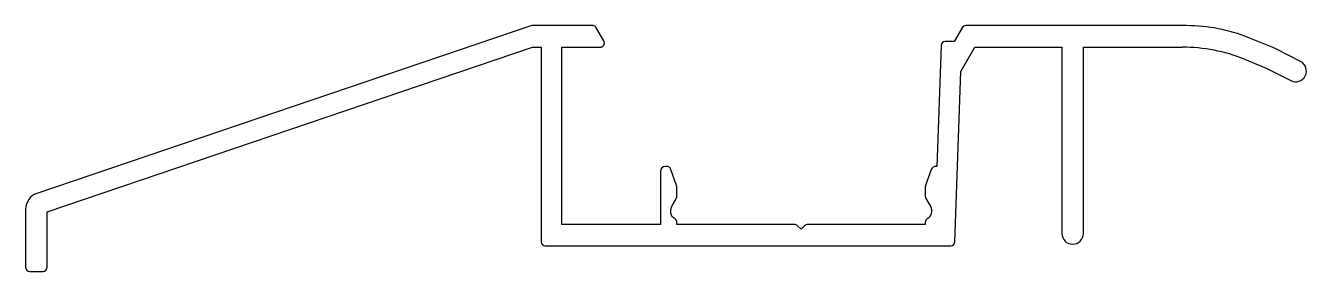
# Model space of a CAD drawing. Extents: x 1887.2 to 1964.5, y 1788.9 to 1803.7.
import ezdxf

# ---------------------------------------------------------------- set-up
doc = ezdxf.new("R2010")
doc.units = 0
doc.layers.get('0').update_dxf_attribs({"linetype": 'CONTINUOUS'})

msp = doc.modelspace()

# ---------------------------------------------------------------- linework, layer by layer
for p, q in [((1917.754, 1803.702), (1887.84, 1793.562)), ((1921.447, 1803.702), (1917.754, 1803.702)), ((1922.097, 1802.777), (1921.62, 1803.602)), ((1943.743, 1803.577), (1943.265, 1802.75)), ((1957.294, 1803.702), (1943.959, 1803.702)), ((1943.265, 1802.75), (1942.718, 1802.75)), ((1962.565, 1802.356), (1961.05, 1802.97)), ((1888.471, 1792.453), (1917.798, 1802.402)), ((1917.798, 1802.402), (1918.313, 1802.402)), ((1918.313, 1802.402), (1918.313, 1790.652)), ((1919.563, 1791.702), (1919.563, 1802.402)), ((1919.563, 1802.402), (1921.88, 1802.402)), ((1942.468, 1802.509), (1942.213, 1795.202)), ((1943.664, 1800.94), (1944.508, 1802.402)), ((1944.508, 1802.402), (1949.763, 1802.402)), ((1949.763, 1802.402), (1949.763, 1791.152)), ((1951.063, 1791.152), (1951.063, 1802.402)), ((1951.063, 1802.402), (1957.041, 1802.402)), ((1964.179, 1801.54), (1962.724, 1802.283)), ((1960.796, 1801.67), (1962.105, 1801.14)), ((1962.105, 1801.14), (1963.588, 1800.382)), ((1943.304, 1790.643), (1943.664, 1800.94)), ((1925.513, 1794.902), (1925.513, 1791.702)), ((1925.867, 1795.202), (1925.813, 1795.202)), ((1926.495, 1794.056), (1926.149, 1795.004)), ((1941.876, 1795.004), (1941.531, 1794.056)), ((1942.213, 1795.202), (1942.158, 1795.202)), ((1926.513, 1793.409), (1926.513, 1793.953)), ((1941.513, 1793.953), (1941.513, 1793.409)), ((1887.171, 1792.618), (1887.171, 1789.112)), ((1926.18, 1792.752), (1926.472, 1793.259)), ((1941.553, 1793.259), (1941.846, 1792.752)), ((1888.471, 1789.112), (1888.471, 1792.453)), ((1926.513, 1791.702), (1926.513, 1791.809)), ((1941.513, 1791.809), (1941.513, 1791.702)), ((1925.513, 1791.702), (1919.563, 1791.702)), ((1933.588, 1791.702), (1926.513, 1791.702)), ((1933.801, 1791.614), (1934.013, 1791.402)), ((1934.225, 1791.614), (1934.013, 1791.402)), ((1941.513, 1791.702), (1934.437, 1791.702)), ((1918.563, 1790.402), (1943.054, 1790.402)), ((1887.421, 1788.862), (1888.221, 1788.862))]:
    msp.add_line(p, q)
for centre, radius, start, end in [((1921.447, 1803.502), 0.2, 30, 90), ((1943.959, 1803.452), 0.25, 90, 150), ((1957.294, 1793.702), 10, 67.94141, 90), ((1921.88, 1802.652), 0.25, 270, 30), ((1942.718, 1802.5), 0.25, 90, 178), ((1957.041, 1792.402), 10, 67.94141, 90), ((1961.814, 1800.502), 2, 62.94141, 67.94141), ((1963.884, 1800.961), 0.65, 242.94141, 62.94141), ((1925.813, 1794.902), 0.3, 90, 180), ((1925.867, 1794.902), 0.3, 20, 90), ((1942.158, 1794.902), 0.3, 90, 160), ((1926.213, 1793.953), 0.3, 0, 20), ((1941.813, 1793.953), 0.3, 160, 180), ((1888.171, 1792.618), 1, 109.31366, 180), ((1926.213, 1793.409), 0.3, 330, 360), ((1941.813, 1793.409), 0.3, 180, 210), ((1926.613, 1792.502), 0.5, 150, 240), ((1941.413, 1792.502), 0.5, 300, 30), ((1926.213, 1791.809), 0.3, 0, 60), ((1941.813, 1791.809), 0.3, 120, 180), ((1933.588, 1791.402), 0.3, 45, 90), ((1934.437, 1791.402), 0.3, 90, 135), ((1950.413, 1791.152), 0.65, 180, 0), ((1918.563, 1790.652), 0.25, 180, 270), ((1943.054, 1790.652), 0.25, 270, 358), ((1887.421, 1789.112), 0.25, 180, 270), ((1888.221, 1789.112), 0.25, 270, 0)]:
    msp.add_arc(centre, radius, start, end)

doc.saveas('drawing.dxf')
